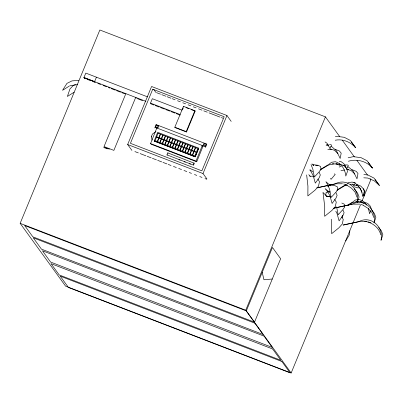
<?xml version="1.0" encoding="UTF-8"?>
<svg xmlns="http://www.w3.org/2000/svg" width="403" height="403" viewBox="0 0 403 403"><rect width="100%" height="100%" fill="white"/><g stroke="black" fill="none" stroke-linecap="round" stroke-linejoin="round"><path stroke-width="0.6" d="M325.74 195.395L326.077 192.941M342.293 217.59L342.631 215.137M349.864 230.677L349.28 234.969L345.709 240.969M370.659 210.86L369.596 213.786L368.327 208.155M154.752 127.973L156.112 124.598L206.774 144.108L205.414 147.483M152.133 140.209L151.377 136.632L152.41 134.073L155.966 131.605M150.541 143.584L156.827 127.993L202.296 145.503L203.006 146.198L196.724 161.789L151.256 144.279L150.541 143.584L196.014 161.094L196.724 161.789M154.203 141.04L157.654 132.3L198.739 148.153L195.238 156.843L154.203 141.04L195.238 156.843M167.21 155.14L166.958 154.893L167.774 152.863L194.311 163.235M195.188 156.792L198.739 148.153M193.495 165.26L193.244 165.013L194.06 162.983M193.697 164.756L194.11 163.739M196.014 161.094L202.296 145.503M360.554 204.623L291.152 373.012L65.578 286.145L20.15 223.343L99.848 29.988L325.417 116.855L339.704 136.607M84.655 78.535L83.955 77.567L85.794 73.094L147.664 96.916M92.317 81.32L95.209 82.429L94.599 81.592L96.418 77.18M125.862 93.632L104.029 146.601L113.863 150.384L135.695 97.42L136.285 98.231M131.927 150.435L127.66 144.531L151.583 86.489L226.944 115.51L231.211 121.414M154.001 105.057L151.095 103.939L150.505 103.123L152.324 98.71L181.98 110.13M206.935 178.962L203.016 173.552L226.944 115.51M291.152 373.012L245.724 310.214L325.417 116.855M246.314 310.889L272.458 247.457L280.639 258.761L254.495 322.193L32.845 236.838L24.669 225.534L246.314 310.889L254.495 322.193M361.99 201.142L370.846 179.657L370.115 178.645M174.826 127.217L183.481 106.321L194.876 110.709L195.143 111.107L186.488 132.003L175.088 127.61L174.826 127.217L186.221 131.61L186.488 132.003M182.544 109.616L183.264 107.878M186.221 131.61L194.876 110.709M354.524 184.619L353.738 186.151L352.585 184.106M345.643 184.776L344.751 185.486L347.149 184.967M347.426 183.36L348.323 182.65L352.111 182.065C358.428 183.743 362.106 190.211 362.609 196.412L364.312 191.722L363.471 188.921L360.74 186.065L356.867 184.539M74.112 92.216L67.387 96.463L69.956 88.967L73.411 85.33L75.562 84.519M69.15 86.182L62.551 90.297L66.963 83.366L71.971 80.892L78.776 80.363M155.976 124.94L156.45 124.729M205.883 146.324L205.656 146.46A1.728 1.693 -45.6 0 1 203.419 145.599A1.728 1.693 -45.6 0 1 204.331 143.337L204.578 143.261M320.833 169.189L327.765 165.018L328.133 165.235L320.138 170.051M337.104 189.863L344.565 185.375L344.938 185.597L336.943 190.407M347.819 204.996L351.552 202.754L351.92 202.971L347.658 205.54M339.099 167.094L341.255 166.197M325.982 192.684L327.73 192.024M327.513 186.524L328.687 186.136M326.082 145.246L328.314 144.672M342.888 165.603L345.678 164.887L347.925 165.064L348.323 165.709L346.751 168.776L343.865 163.658L340.903 161.543L339.255 161.291M316.899 187.778L335.326 183.864L317.03 187.914M333.699 208.134L352.126 204.22L333.226 208.406M343.124 224.97L359.113 221.6L343.255 225.111M335.326 136.557L336.475 136.305L344.238 137.297L350.298 140.41L355.602 147.71C350.6 141.942 342.782 138.718 335.195 140.224M348.111 157.805L353.28 156.661L361.038 157.659L367.103 160.767L372.407 168.066C366.614 161.084 356.907 158.651 348.338 161.265M327.79 149.609L331.452 149.231M333.946 163.835L327.946 165.129L331.518 162.293L335.311 161.709C341.623 163.386 345.306 169.854 345.809 176.056L347.507 171.366L346.671 168.565L343.94 165.709L340.067 164.182L338.837 164.076M340.918 170.761L344.595 169.965M350.147 184.322L352.575 184.171M358.332 201.44L351.738 202.86L355.305 200.029L359.098 199.445L362.166 200.603L365.687 203.711L366.629 205.167M69.659 85.864L77.482 84.59M272.297 279.002L263.96 279.763L262.202 272.347M315.524 165.341L318.002 165.295L320.581 166.479L320.99 169.159L319.151 171.824L314.35 177.038L312.824 169.089L311.015 164.53M342.464 183.763L335.256 183.793C347.648 177.285 360.337 189.929 357.229 202.548L359.063 197.052L357.627 193.148L354.197 188.765M359.869 204.12L352.061 204.15C364.453 197.641 377.137 210.285 374.034 222.904L375.863 217.408L374.427 213.504L371.38 209.61M366.856 221.499L359.043 221.529C371.44 215.016 384.124 227.66 381.016 240.284L382.85 234.788L381.414 230.884L378.744 227.473M310.789 176.222L312.612 176.227L313.705 176.736M327.594 196.578L329.412 196.583L330.505 197.092M347.043 169.577L348.862 169.592M332.092 163.855L337.613 164.081M338.837 164.132L340.067 164.182M355.879 201.591L361.4 201.817M327.1 191.334L330.027 191.506M363.758 177.799L367.889 178.061L374.306 180.876L379.394 185.445L374.085 178.146L368.025 175.033L363.844 174.499M361.4 201.747L360.171 201.666L363.944 203.183M329.437 144.571L331.12 144.702L331.518 145.352L329.951 148.42L327.06 143.302L325.085 141.891M353.784 182.352L354.907 182.438L355.305 183.088M335.775 163.814L337.613 163.971M313.091 164.661L318.002 165.295M329.281 184.937L334.802 185.652L337.387 186.836L337.79 189.516L335.956 192.181L331.155 197.394L329.629 189.445L327.815 184.886L325.926 181.723L330.591 185.854M325.972 195.913L329.412 196.583M364.705 221.328C372.06 222.315 379.072 227.408 380.77 234.873M105.561 148.38L107.364 148.883M329.84 148.868L334.45 150.259L338.001 153.679M346.645 169.225L351.25 170.615L354.806 174.036M354.207 186.775L358.237 187.994M343.658 183.949L347.2 185.063M361.048 204.492L363.41 205.233M368.035 221.867L370.987 222.799M109.46 149.155L103.767 147.231L104.357 148.047M84.59 78.343L83.955 77.567L145.946 101.365M328.581 191.878L329.563 192.246L325.08 188.624L327.624 191.611L329.981 195.918L332.112 203.475L336.006 198.095L337.115 195.339L335.991 192.71M83.955 77.567L94.589 81.618M326.506 144.783L328.692 145.624M330.883 146.46L331.976 146.878L336.419 150.767L340.177 158.475L341.18 153.145L339.402 150.989L335.1 149.266M343.311 165.139L345.497 165.981M347.683 166.817L348.776 167.235L353.224 171.124L356.982 178.831L357.985 173.502L356.207 171.346L351.9 169.623M156.44 92.614L160.525 94.191M161.694 94.64L165.784 96.216M166.953 96.665L171.043 98.241M172.212 98.69L175.129 99.813M177.466 100.715L180.388 101.838M182.725 102.74L185.647 103.863M187.984 104.765L190.906 105.888M193.239 106.79L196.16 107.913M198.498 108.815L202.004 110.165M203.757 110.84L207.263 112.19M209.016 112.865L220.114 117.137M221.282 117.585L223.035 118.26M186.025 107.591L188.876 108.689M191.153 109.571L195.143 111.107M150.505 103.123L180.161 114.543M97.722 83.381L100.654 84.509M102.997 85.416L106.518 86.771M108.276 87.446L110.034 88.126M111.208 88.574L115.308 90.156M116.482 90.61L120.588 92.186M121.761 92.64L124.693 93.768M137.423 98.67L142.551 100.644M155.165 105.505L159.235 107.072M160.399 107.52L164.469 109.087M165.633 109.535L169.703 111.102M170.862 111.55L174.932 113.117M176.096 113.565L180.166 115.132M91.164 80.872L87.119 79.315L86.514 78.484M201.838 145.75L203.006 146.198M166.958 154.893L193.244 165.013M178.892 159.638L180.06 160.087M184.151 161.663L185.32 162.112M189.405 163.689L190.574 164.137M127.66 144.531L203.016 173.552M134.849 151.558L138.355 152.908M140.108 153.583L145.951 155.835M147.12 156.283L151.206 157.855M152.374 158.308L156.465 159.88M157.633 160.334L161.724 161.905M162.893 162.359L166.978 163.93M168.147 164.384L171.068 165.507M173.406 166.409L176.328 167.532M178.665 168.434L181.587 169.557M183.924 170.454L186.841 171.582M189.178 172.479L191.516 173.381M194.437 174.504L196.775 175.406M199.697 176.529L202.029 177.431M204.951 178.554L206.704 179.229M20.15 223.343L245.724 310.214M363.854 201.918L367.727 203.444L370.458 206.301L371.294 209.102M336.384 163.93L340.157 165.447M353.189 184.287L356.962 185.803M309.494 175.98L310.471 176.408L308.758 174.67M326.294 196.337L327.276 196.765L322.984 192.417L324.727 206.492L324.672 216.285L331.855 210.492L335.281 206.658L336.278 202.064L334.656 199.404M341.789 203.026L344.369 204.215L344.777 206.895L342.943 209.56L338.137 214.774L336.611 206.82M312.824 164.998L313.786 165.497L311.922 163.845M346.585 185.058L351.381 188.085L355.018 192.075L356.982 197.138M363.39 205.414L368.186 208.442L371.823 212.431L373.788 217.494M334.414 173.814L335.19 174.418L331.014 179.37L330.646 178.237M310.073 169.718L312.763 171.89M356.207 185.002L357.098 185.778M357.985 186.559L360.206 188.498L362.085 192.352M151.377 136.632L151.664 136.909M167.774 152.863L168.031 153.11M309.731 169.975L310.824 171.255L313.176 175.562L315.312 183.118L319.206 177.738L320.314 174.983L319.191 172.353M363.189 188.725L364.967 190.876L363.964 196.211L363.163 194.558M368.146 162.238L372.407 168.066M351.34 141.876L355.602 147.71M375.128 179.612L379.394 185.445M342.273 140.153L354.363 156.868M356.927 160.409L367.551 175.098M153.719 89.441L155.855 92.393M183.481 106.321L183.743 106.714M341.638 216.784L343.26 219.444L342.268 224.033L338.842 227.871L331.659 233.659L331.714 223.867L331.241 219.182M317.851 179.048L319.473 181.708L318.481 186.302L315.055 190.135L307.872 195.929L307.927 186.136L306.658 174.902M206.437 143.977L206.638 144.45M158.308 125.444L158.439 125.665A1.728 1.693 -45.6 0 1 157.528 127.922A1.728 1.693 -45.6 0 1 155.291 127.061L155.22 126.809M335.79 211.142L336.968 213.293L339.099 220.849L342.993 215.469L344.102 212.719L342.978 210.089M156.52 137.096L155.09 140.642L157.281 141.483L158.711 137.937L156.52 137.096M158.077 133.232L156.651 136.778L158.837 137.619L160.268 134.073L158.077 133.232M159.024 138.063L157.598 141.609L159.784 142.45L161.215 138.904L159.024 138.063M160.585 134.194L159.155 137.74L161.341 138.587L162.772 135.04L160.585 134.194M161.532 139.025L160.102 142.571L162.293 143.413L163.719 139.866L161.532 139.025M163.089 135.161L161.658 138.708L163.85 139.549L165.275 136.002L163.089 135.161M164.036 139.992L162.605 143.539L164.797 144.38L166.227 140.833L164.036 139.992M165.593 136.123L164.167 139.67L166.353 140.516L167.784 136.97L165.593 136.123M166.54 140.954L165.114 144.501L167.3 145.347L168.731 141.801L166.54 140.954M168.101 137.091L166.671 140.637L168.857 141.478L170.288 137.932L168.101 137.091M169.048 141.921L167.618 145.468L169.809 146.309L171.235 142.763L169.048 141.921M170.605 138.053L169.174 141.599L171.366 142.445L172.796 138.899L170.605 138.053M171.552 142.884L170.121 146.43L172.313 147.276L173.743 143.73L171.552 142.884M173.109 139.02L171.683 142.566L173.869 143.408L175.3 139.861L173.109 139.02M174.056 143.851L172.63 147.397L174.816 148.239L176.247 144.692L174.056 143.851M175.617 139.982L174.187 143.528L176.378 144.375L177.804 140.828L175.617 139.982M176.564 144.813L175.134 148.359L177.325 149.206L178.751 145.659L176.564 144.813M178.121 140.949L176.69 144.496L178.882 145.337L180.312 141.791L178.121 140.949M179.068 145.78L177.637 149.327L179.829 150.168L181.259 146.621L179.068 145.78M180.625 141.911L179.199 145.458L181.385 146.304L182.816 142.758L180.625 141.911M181.577 146.742L180.146 150.289L182.332 151.135L183.763 147.589L181.577 146.742M183.133 142.879L181.703 146.425L183.894 147.266L185.32 143.72L183.133 142.879M184.08 147.71L182.65 151.256L184.841 152.097L186.267 148.551L184.08 147.71M185.637 143.846L184.206 147.392L186.398 148.233L187.828 144.687L185.637 143.846M186.584 148.672L185.158 152.218L187.345 153.064L188.775 149.518L186.584 148.672M188.141 144.808L186.715 148.354L188.901 149.196L190.332 145.649L188.141 144.808M189.093 149.639L187.662 153.185L189.848 154.027L191.279 150.48L189.093 149.639M190.649 145.775L189.219 149.322L191.41 150.163L192.836 146.616L190.649 145.775M191.596 150.606L190.166 154.153L192.357 154.994L193.783 151.447L191.596 150.606M193.153 146.737L191.722 150.284L193.914 151.125L195.344 147.579L193.153 146.737M194.1 151.568L192.674 155.115L194.861 155.956L196.291 152.41L194.1 151.568M195.656 147.705L194.231 151.251L196.417 152.092L197.848 148.546L195.656 147.705M152.732 89.204L130.426 143.322L201.868 170.832L224.174 116.719L152.732 89.204M254.918 323.191L33.273 237.83L41.449 249.14L263.094 334.495L254.918 323.191M264.071 336.112L42.421 250.757L50.602 262.061L272.247 347.421L264.071 336.112M272.66 348.988L51.01 263.633L59.191 274.937L280.836 360.292L272.66 348.988M281.878 361.501L60.233 276.141L68.409 287.445L290.054 372.805L281.878 361.501M205.132 145.911A1.038 1.013 -45.6 0 0 205.802 144.249A1.038 1.013 -45.6 0 0 204.044 144.531A1.038 1.013 -45.6 0 0 205.132 145.911M157.004 127.378A1.038 1.013 -45.6 0 0 157.674 125.716A1.038 1.013 -45.6 0 0 155.916 125.998A1.038 1.013 -45.6 0 0 157.004 127.378"/></g></svg>
